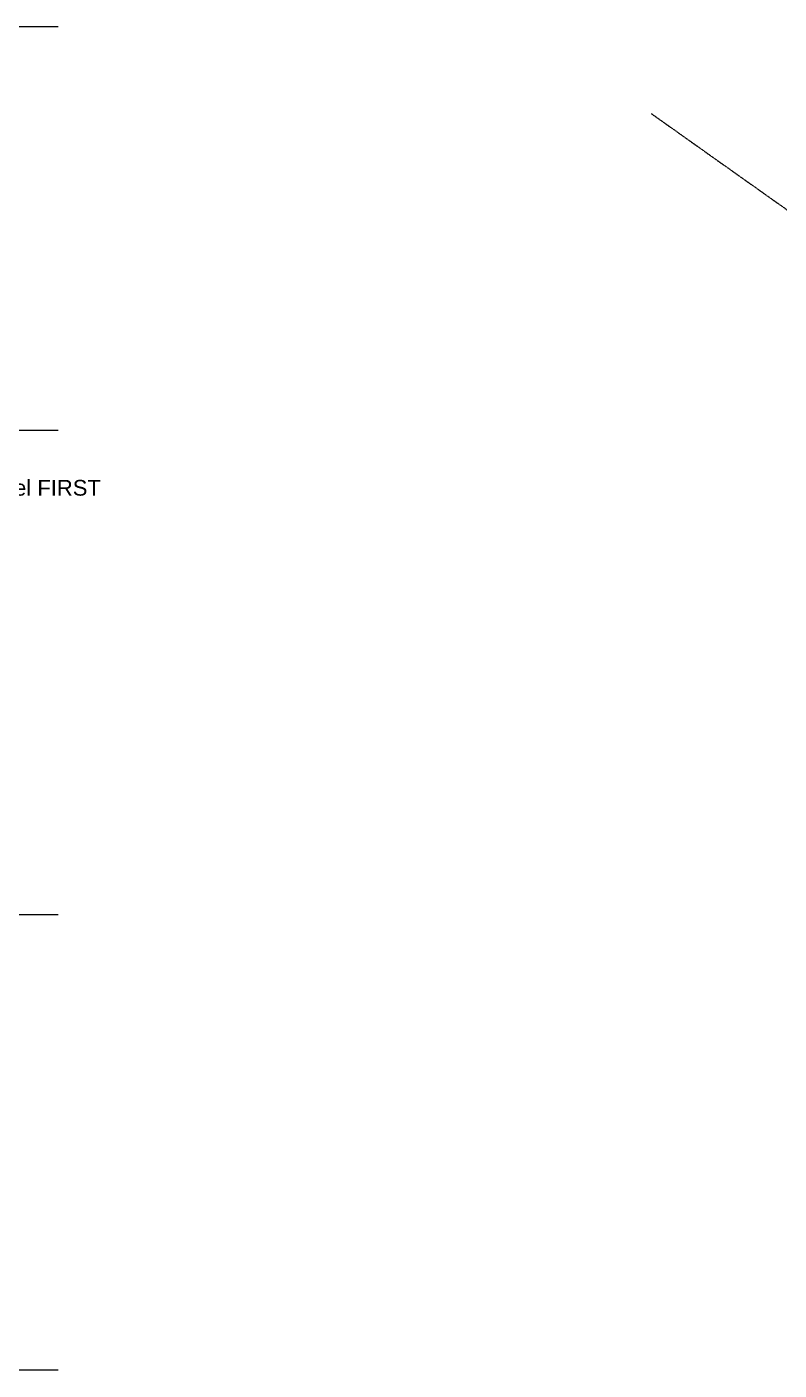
# Model space of a CAD drawing. Header units: millimetres. Extents: x 2399484 to 3337895, y 3598750 to 3969149.
# Drawn here: x 2547748 to 2557066, y 3733690 to 3750331 of the extents above; entities that cross this region are included whole.
import ezdxf

# ---------------------------------------------------------------- set-up
doc = ezdxf.new("R2010")
doc.units = ezdxf.units.MM
doc.header["$MEASUREMENT"] = 0
doc.linetypes.add('CENTER', pattern=[2, 1.25, -0.25, 0.25, -0.25])
for name, color, linetype, lineweight in [('centreline', 52, 'CENTER', 5), ('elect text', 2, 'Continuous', 50), ('wall 0.4', 7, 'Continuous', 40)]:
    doc.layers.add(name, color=color, linetype=linetype, lineweight=lineweight)
doc.styles.get("Standard").update_dxf_attribs({"font": 'arial.ttf'})

# ---------------------------------------------------------------- blocks, each defined once
blk = doc.blocks.new('main grid')
at = {"layer": 'centreline', "ltscale": 5}
for p, q in [((2559988, 3996172), (2515645, 3996172)), ((2559988, 3991172), (2538074, 3991172)), ((2559988, 3985172), (2538074, 3985172)), ((2559988, 3979531), (2538074, 3979531))]:
    blk.add_line(p, q, dxfattribs=at)

msp = doc.modelspace()

# ---------------------------------------------------------------- linework, layer by layer
at = {"layer": 'centreline', "ltscale": 5}
msp.add_lwpolyline([(2555483.2, 3749256.2), (2566074.4, 3741743.5)], dxfattribs=at)

# ---------------------------------------------------------------- block references
at = {"layer": 'wall 0.4'}
msp.add_blockref('main grid', (-11851, -245840.7), dxfattribs=at)

# ---------------------------------------------------------------- texts
at = {"layer": 'elect text', "insert": (2544682.8, 3744718.6), "char_height": 195.013, "attachment_point": 1}
msp.add_mtext('Switch/Hub & patch panel FIRST\\P FLOOR 01-01', dxfattribs=at)

doc.saveas('drawing.dxf')
